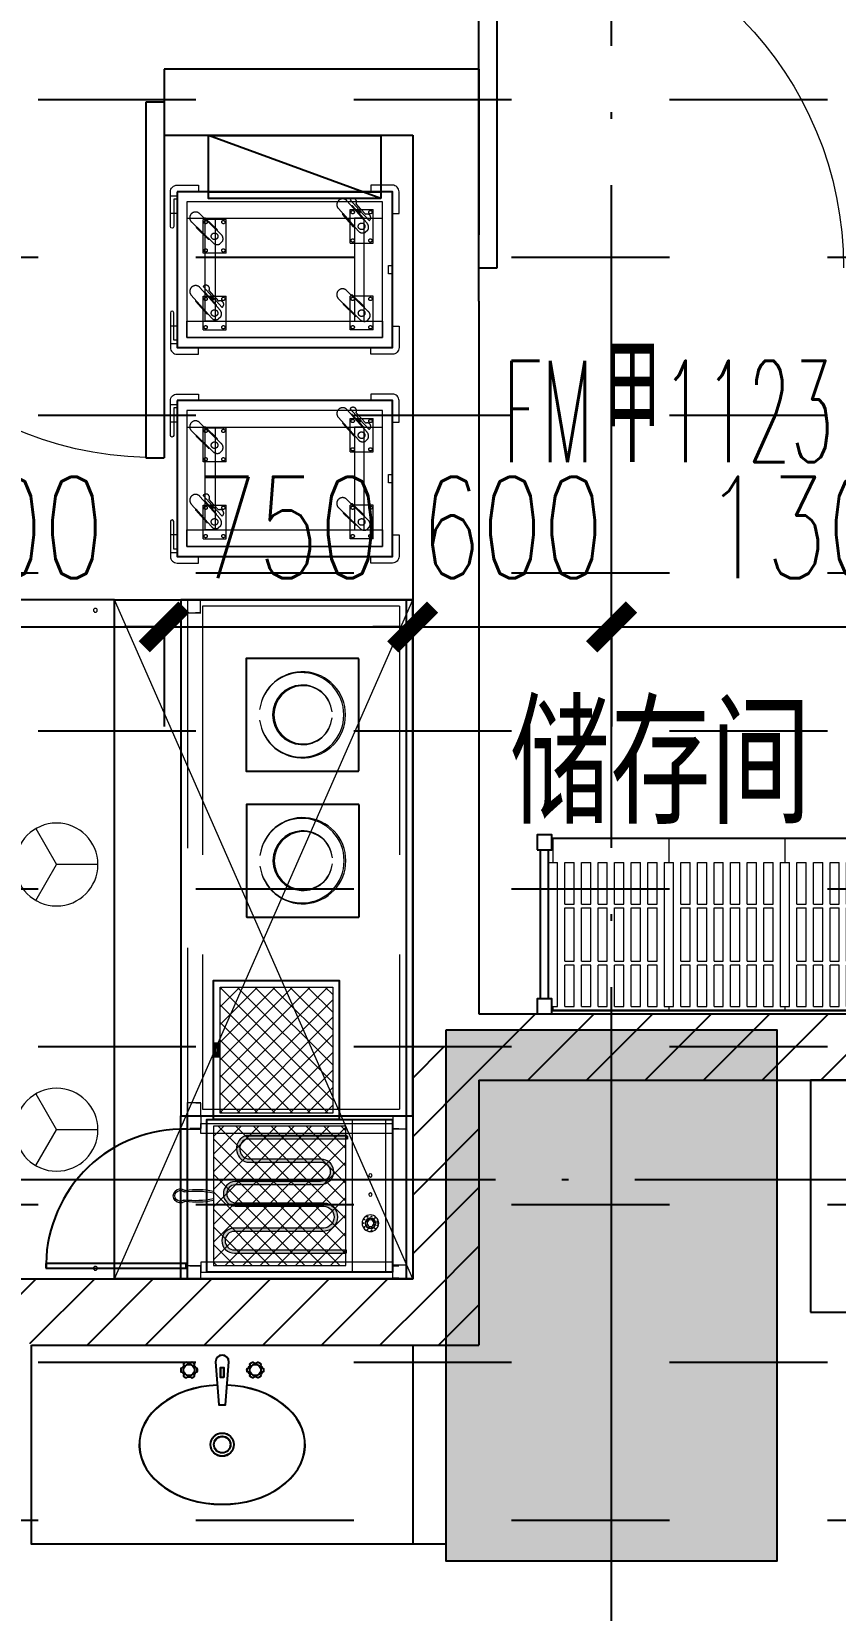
# Model space of a CAD drawing. Header units: millimetres. Extents: x 12325263 to 13848842, y -1463133 to 573208.
# Drawn here: x 12569647 to 12572072, y -844187 to -839424 of the extents above; entities that cross this region are included whole.
import ezdxf
from ezdxf.xclip import XClip

# ---------------------------------------------------------------- set-up
doc = ezdxf.new("R2010")
doc.units = ezdxf.units.MM
doc.header["$LTSCALE"] = 1000
doc.header["$XCLIPFRAME"] = 0
for name, pattern in [('AXES', [50.8, 31.75, -6.35, 6.35, -6.35]), ('DASH', [0.35, 0.25, -0.1]), ('DASHED', [19.05, 12.7, -6.35]), ('DOTE', [2.42, 2, -0.2, 0.02, -0.2]), ('PHANTOM', [2.5, 1.25, -0.25, 0.25, -0.25, 0.25, -0.25])]:
    doc.linetypes.add(name, pattern=pattern)
for name, color, linetype in [('A-ANNO-DIMS', 83, 'Continuous'), ('A-ANNO-TEXT', 7, 'Continuous'), ('A-AXIS', 16, 'DOTE'), ('A-COLS', 6, 'Continuous'), ('A-WALL', 5, 'Continuous'), ('A-WALL-PATT', 8, 'Continuous'), ('A_WALL(防火墙)', 151, 'Continuous'), ('DOOR_FIRE', 1, 'Continuous'), ('DOOR_FIRE_TEXT', 7, 'Continuous'), ('fur202301', 252, 'Continuous'), ('PUB_HATCH', 8, 'Continuous'), ('WALL', 5, 'Continuous'), ('WALL-SHATCH', 8, 'Continuous'), ('建筑-楼板开洞', 251, 'Continuous')]:
    doc.layers.add(name, color=color, linetype=linetype)
doc.styles.add('_TCH_DIM_T3', font='SIMPLEX.shx', dxfattribs={"width": 0.705882, "bigfont": 'GBCBIG.shx'})
doc.styles.add('_TCH_WINDOW', font='SIMPLEX', dxfattribs={"width": 0.7, "height": 3.5, "bigfont": 'GBCBIG'})
doc.styles.add('TITXV', font='', dxfattribs={"width": 0.7})
doc.styles.get('TITXV').set_extended_font_data('SimSun')
doc.dimstyles.new('_TCH_ARCH&&120', dxfattribs={"dimtxt": 306, "dimasz": 120, "dimexe": 300, "dimexo": 360, "dimgap": 147, "dimtad": 1, "dimdec": 0, "dimzin": 0, "dimdsep": 46, "dimtxsty": '_TCH_DIM_T3', "dimblk": 'ARCHTICK', "dimcen": 0.09, "dimclrt": 7, "dimazin": 2, "dimtfac": 1, "dimtdec": 0, "dimtix": 1, "dimtmove": 2, "dimatfit": 3, "dimfxl": 1, "dimfxlon": 1, "dimtolj": 1, "dimtzin": 0, "dimarcsym": 0})
pattern_1 = [(45, (-521990.846, -151498.67), (-26.5165043, 26.5165043), []), (135, (-521990.846, -151498.67), (-26.5165043, -26.5165043), [])]
pattern_2 = [(45, (0, 89.76), (-88.388383, 88.388383), [])]

# ---------------------------------------------------------------- blocks, each defined once
blk = doc.blocks.new('adgshg13-A$C7F010FC0')
at = {"layer": 'WALL-SHATCH'}
h = blk.add_hatch(color=256, dxfattribs=at)
h.dxf.hatch_style = 1
h.paths.add_polyline_path([(-60384.2, -16880.9), (-763.2, 197.5), (12587.6, -13153.3), (12587.6, -157996), (-162964.9, -188820.4), (-171262.4, -180522.9), (-171262.4, -31310.9), (-150707.2, -10755.7), (-131860.1, -7980.9), (-99162.4, -7980.9), (-99162.4, -4980.9), (-76620.4, -4980.9), (-70107.7, -16880.9)], flags=16)
h.paths.add_polyline_path([(-60091.2, -16380.9), (-646.9, 646.9), (12987.6, -12987.6), (12987.6, -158331.9), (-163100.6, -189250.4), (-171662.4, -180688.6), (-171662.4, -31145.2), (-150777.9, -10260.7), (-131896.7, -7480.9), (-99562.4, -7480.9), (-99562.4, -4580.9), (-76365.6, -4580.9), (-69907.5, -16380.9)])
blk = doc.blocks.new('A$C4C7A72D3')
at = {"layer": 'WALL', "color": 1}
blk.add_blockref('adgshg13-A$C7F010FC0', (210433, 205503.6), dxfattribs=at)
blk = doc.blocks.new('qlzw')
at = {"layer": 'A-AXIS'}
for p, q in [((12437966.8, 979489.8), (12437966.8, 1082089.8)), ((12411416.8, 1038989.8), (12486866.8, 1038989.8))]:
    blk.add_line(p, q, dxfattribs=at)
blk = doc.blocks.new('_FZH')
blk.add_lwpolyline([(-0.5, -0.5), (0.5, -0.5), (0.5, 0.5), (-0.5, 0.5)], close=True)
at = {"layer": 'PUB_HATCH'}
blk.add_solid([(-0.5, -0.5), (0.5, -0.5), (-0.5, 0.5), (0.5, 0.5)], dxfattribs=at)
blk = doc.blocks.new('asdfdsfds')
at = {"layer": 'A-COLS', "xscale": 1600, "yscale": 1000, "zscale": 1000, "rotation": 270}
blk.add_blockref('_FZH', (-32900, 42650), dxfattribs=at)
blk = doc.blocks.new('asdgagasdgfg00-CM塔楼平面$0$洗手盆')
at = {"layer": 'fur202301'}
for points in [[(1882549.6, 311150.1), (1882559.6, 311020.1), (1882579.6, 311020.1), (1882589.6, 311150.1, 1)], [(1882461.7, 311101.4), (1882465.5, 311104.7, 0.099259), (1882473.7, 311104.7), (1882477.6, 311101.4, 0.101021), (1882486.2, 311106.4), (1882485.3, 311111.3, 0.099259), (1882489.4, 311118.4), (1882494.1, 311120.1, 0.101021), (1882494.1, 311130.1), (1882489.4, 311131.8, 0.099259), (1882485.3, 311138.9), (1882486.2, 311143.8, 0.101021), (1882477.6, 311148.8), (1882473.7, 311145.5, 0.099259), (1882465.5, 311145.5), (1882461.7, 311148.8, 0.101021), (1882453.1, 311143.8), (1882454, 311138.9, 0.099259), (1882449.9, 311131.8), (1882445.1, 311130.1, 0.101021), (1882445.1, 311120.1), (1882449.9, 311118.4, 0.099259), (1882454, 311111.3), (1882453.1, 311106.4, 0.101021)], [(1882677.6, 311101.4), (1882673.7, 311104.7, -0.099259), (1882665.5, 311104.7), (1882661.7, 311101.4, -0.101021), (1882653.1, 311106.4), (1882654, 311111.3, -0.099259), (1882649.9, 311118.4), (1882645.1, 311120.1, -0.101021), (1882645.1, 311130.1), (1882649.9, 311131.8, -0.099259), (1882654, 311138.9), (1882653.1, 311143.8, -0.101021), (1882661.7, 311148.8), (1882665.5, 311145.5, -0.099259), (1882673.7, 311145.5), (1882677.6, 311148.8, -0.101021), (1882686.2, 311143.8), (1882685.3, 311138.9, -0.099259), (1882689.4, 311131.8), (1882694.1, 311130.1, -0.101021), (1882694.1, 311120.1), (1882689.4, 311118.4, -0.099259), (1882685.3, 311111.3), (1882686.2, 311106.4, -0.101021)]]:
    blk.add_lwpolyline(points, format="xyb", close=True, dxfattribs=at)
at = {"layer": 'fur202301', "color": 8}
blk.add_lwpolyline([(1882574.1, 311102.6), (1882565.1, 311102.6), (1882565.1, 311132.6), (1882574.1, 311132.6)], close=True, dxfattribs=at)
for centre, radius in [((1882469.6, 311125.1), 16.7), ((1882669.6, 311125.1), 16.7), ((1882569.6, 310900.1), 25)]:
    blk.add_circle(centre, radius, dxfattribs=at)
at = {"layer": 'fur202301'}
blk.add_circle((1882569.6, 310900.1), 35, dxfattribs=at)
blk.add_ellipse((1882569.6, 310900.1), major_axis=(-250, 0), ratio=0.72, start_param=4.770789, end_param=10.937174, dxfattribs=at)
blk = doc.blocks.new('asdgag00-CM塔楼平面$0$洗手盆')
at = {"layer": 'fur202301'}
for points in [[(1882549.6, 311150.1), (1882559.6, 311020.1), (1882579.6, 311020.1), (1882589.6, 311150.1, 1)], [(1882461.7, 311101.4), (1882465.5, 311104.7, 0.099259), (1882473.7, 311104.7), (1882477.6, 311101.4, 0.101021), (1882486.2, 311106.4), (1882485.3, 311111.3, 0.099259), (1882489.4, 311118.4), (1882494.1, 311120.1, 0.101021), (1882494.1, 311130.1), (1882489.4, 311131.8, 0.099259), (1882485.3, 311138.9), (1882486.2, 311143.8, 0.101021), (1882477.6, 311148.8), (1882473.7, 311145.5, 0.099259), (1882465.5, 311145.5), (1882461.7, 311148.8, 0.101021), (1882453.1, 311143.8), (1882454, 311138.9, 0.099259), (1882449.9, 311131.8), (1882445.1, 311130.1, 0.101021), (1882445.1, 311120.1), (1882449.9, 311118.4, 0.099259), (1882454, 311111.3), (1882453.1, 311106.4, 0.101021)], [(1882677.6, 311101.4), (1882673.7, 311104.7, -0.099259), (1882665.5, 311104.7), (1882661.7, 311101.4, -0.101021), (1882653.1, 311106.4), (1882654, 311111.3, -0.099259), (1882649.9, 311118.4), (1882645.1, 311120.1, -0.101021), (1882645.1, 311130.1), (1882649.9, 311131.8, -0.099259), (1882654, 311138.9), (1882653.1, 311143.8, -0.101021), (1882661.7, 311148.8), (1882665.5, 311145.5, -0.099259), (1882673.7, 311145.5), (1882677.6, 311148.8, -0.101021), (1882686.2, 311143.8), (1882685.3, 311138.9, -0.099259), (1882689.4, 311131.8), (1882694.1, 311130.1, -0.101021), (1882694.1, 311120.1), (1882689.4, 311118.4, -0.099259), (1882685.3, 311111.3), (1882686.2, 311106.4, -0.101021)]]:
    blk.add_lwpolyline(points, format="xyb", close=True, dxfattribs=at)
at = {"layer": 'fur202301', "color": 8}
blk.add_lwpolyline([(1882574.1, 311102.6), (1882565.1, 311102.6), (1882565.1, 311132.6), (1882574.1, 311132.6)], close=True, dxfattribs=at)
for centre, radius in [((1882469.6, 311125.1), 16.7), ((1882669.6, 311125.1), 16.7), ((1882569.6, 310900.1), 25)]:
    blk.add_circle(centre, radius, dxfattribs=at)
at = {"layer": 'fur202301'}
blk.add_circle((1882569.6, 310900.1), 35, dxfattribs=at)
blk.add_ellipse((1882569.6, 310900.1), major_axis=(-250, 0), ratio=0.72, start_param=4.770789, end_param=10.937174, dxfattribs=at)
blk = doc.blocks.new('*U1574')
at = {"color": 2}
blk.add_line((0, -20), (2049, -20), dxfattribs=at)
at = {"color": 1, "linetype": 'DASH', "lineweight": 9, "ltscale": 3}
for p, q in [((20, -40), (20, -635)), ((20, -40), (1537.2, -40)), ((1537.2, -635), (1537.2, -40)), ((20, -635), (1537.2, -635)), ((40, -680), (40, -640)), ((1517.2, -680), (1517.2, -640)), ((0, -680), (1557.2, -680)), ((0, -680), (40, -680)), ((1557.2, -680), (1517.2, -680))]:
    blk.add_line(p, q, dxfattribs=at)
at = {"color": 2}
blk.add_lwpolyline([(0, -700), (1557.2, -700), (1557.2, 0), (0, 0)], close=True, dxfattribs=at)
at = {"color": 1, "linetype": 'DASH', "lineweight": 9, "ltscale": 3}
for points in [[(39, -655.3), (39, -640.3), (2, -640.3), (2, -655.3)], [(1556.2, -655.1), (1556.2, -640.1), (1519.2, -640.1), (1519.2, -655.1)]]:
    blk.add_lwpolyline(points, dxfattribs=at)
at = {"layer": 'fur202301', "ltscale": 0.3}
blk.add_line((2049, -680), (1557.2, -680), dxfattribs=at)
at = {"layer": 'fur202301', "color": 2, "lineweight": 25}
blk.add_lwpolyline([(2049, -700), (1557.2, -700), (1557.2, 0), (2049, 0)], close=True, dxfattribs=at)
at = {"layer": 'fur202301', "color": 1, "linetype": 'ByBlock', "lineweight": 9}
for points in [[(1557.3, -20), (1597.3, -20), (1597.3, -60), (1596.3, -60), (1596.3, -50)], [(1558.3, -42), (1558.3, -60), (1595.3, -60), (1595.3, -42)], [(2048, -20), (2008, -20), (2008, -60), (2009, -60), (2009, -50)], [(2047, -42), (2047, -60), (2010, -60), (2010, -42)], [(1557.2, -680), (1597.2, -680), (1597.2, -640), (1596.2, -640), (1596.2, -650)], [(1558.2, -673), (1558.2, -640), (1595.2, -640), (1595.2, -673)], [(2049, -680), (2009, -680), (2009, -640), (2010, -640), (2010, -650)], [(2048, -673), (2048, -640), (2011, -640), (2011, -673)]]:
    blk.add_lwpolyline(points, dxfattribs=at)
for points in [[(1580, -60), (1610.1, -60), (1610.1, -640), (1580, -640)], [(2028.5, -60), (1998.4, -60), (1998.4, -640), (2028.5, -640)]]:
    blk.add_lwpolyline(points, close=True, dxfattribs=at)
at = {"layer": 'fur202301', "linetype": 'AXES', "ltscale": 0.5}
blk.add_lwpolyline([(2002.7, -1107.8), (2016.2, -1107.8), (2016.2, -683.3), (2002.7, -683.3), (2002.7, -684.2), (2015.5, -684.2), (2002.7, -684.2), (2002.7, -1106.6), (2015.3, -1106.6)], dxfattribs=at)
at = {"layer": 'fur202301', "ltscale": 0.3}
blk.add_arc((2010.3, -693.5), 413.2, 178.577, 268.9479, dxfattribs=at)
blk = doc.blocks.new('asdgag2019070512205107683')
at = {"lineweight": 0}
h = blk.add_hatch(dxfattribs=at)
h.set_pattern_fill('ANSI37', color=1, scale=300, style=0)
h.set_pattern_definition(pattern_1)
h.paths.add_polyline_path([(20, -140), (440, -140), (440, -540), (20, -540)])
at = {"lineweight": 5}
blk.add_hatch(color=1, dxfattribs=at).paths.add_polyline_path([(199.3, -474.7, 0.946089), (273.5, -474.7), (273.5, -216.8, -1), (332, -216.8), (332, -438.7, 0.754662), (411.3, -442.2), (411.2, -136.4), (401.2, -136.4), (401.3, -438.4, -0.113462), (400.3, -442.8, -0.692324), (342, -437.4), (342, -216.8, 1), (263.5, -216.8), (263.5, -474.4, -0.937218), (209.3, -474.4), (209.3, -206.7, 0.946985), (122.9, -206.7), (122.9, -476.6, -1), (66.9, -476.6), (66.9, -140), (56.9, -140), (56.9, -476.6, 1), (132.9, -476.6), (132.9, -207, -0.939756), (199.3, -207)])
at = {"lineweight": 0}
h = blk.add_hatch(dxfattribs=at)
h.set_pattern_fill('ANSI37', color=1, scale=300, style=0)
h.set_pattern_definition(pattern_1)
h.paths.add_polyline_path([(480, -180), (480, -520), (860, -520), (860, -180)])
at = {"color": 8, "lineweight": 13}
for p, q in [((0, -20), (460, -20)), ((141.9, -47.6), (141.5, -46.3)), ((147.3, -44.7), (147.3, -47)), ((152.7, -47.6), (153.1, -46.3)), ((128.2, -63.4), (126.8, -63.2)), ((129.7, -74.2), (128.5, -74.8)), ((132.7, -53.5), (131.7, -52.6)), ((136.9, -82.4), (136.1, -83.6)), ((147.3, -85.5), (147.3, -86.9)), ((157.7, -82.4), (158.5, -83.6)), ((161.9, -53.5), (162.9, -52.6)), ((164.9, -74.2), (166.1, -74.8)), ((166.4, -63.4), (167.8, -63.2)), ((0, -120), (460, -120)), ((20, -140), (440, -140)), ((20, -540), (20, -140)), ((440, -140), (440, -540)), ((440, -540), (20, -540))]:
    blk.add_line(p, q, dxfattribs=at)
for p, q in [((66.9, -140), (56.9, -140)), ((411.2, -136.4), (401.2, -136.4))]:
    blk.add_line(p, q)
for points in [[(0, -560), (460, -560), (460, 0), (0, 0)], [(460, -540), (880, -540), (880, -160), (460, -160)], [(649.1, -537.4), (690.9, -537.4), (690.9, -522.4), (649.1, -522.4)]]:
    blk.add_lwpolyline(points, close=True)
for points in [[(140.1, -45.4), (140.4, -46.3, -0.023823), (142.3, -45.7), (142.1, -44.8, 0.022739)], [(152.5, -44.8), (152.2, -45.7, -0.023823), (154.2, -46.3), (154.4, -45.4, 0.022739)], [(125.4, -64), (126.4, -64.2, -0.023823), (126.7, -62.2), (125.7, -62, 0.022739)], [(127.7, -76.2), (128.6, -75.8, -0.023823), (127.8, -74), (126.9, -74.4, 0.022739)], [(130, -52.5), (130.8, -53.2, -0.023823), (132.1, -51.7), (131.3, -51, 0.022739)], [(148.1, -51.5), (157.1, -55.2, -0.198912), (158.2, -56.3), (162, -65.4, -0.198912), (162, -66.9), (158.2, -76, -0.198912), (157.1, -77.1), (148.1, -80.8, -0.198912), (146.5, -80.8), (137.5, -77.1, -0.198912), (136.4, -76), (132.6, -66.9, -0.198912), (132.6, -65.4), (136.4, -56.3, -0.198912), (137.5, -55.2), (146.5, -51.5, -0.198912)], [(136.3, -85.2), (136.8, -84.3, -0.023823), (135.1, -83.3), (134.6, -84.1, 0.022739)], [(148.3, -88.1), (148.3, -87.1, -0.023823), (146.3, -87.1), (146.3, -88.1, 0.022739)], [(160, -84.1), (159.5, -83.3, -0.023823), (157.8, -84.3), (158.3, -85.2, 0.022739)], [(163.3, -51), (162.5, -51.7, -0.023823), (163.8, -53.2), (164.6, -52.5, 0.022739)], [(167.7, -74.4), (166.8, -74, -0.023823), (166, -75.8), (166.9, -76.2, 0.022739)], [(168.9, -62), (167.9, -62.2, -0.023823), (168.2, -64.2), (169.2, -64, 0.022739)]]:
    blk.add_lwpolyline(points, format="xyb", close=True, dxfattribs=at)
for points in [[(147.7, -44.2), (146.9, -44.2), (146.9, -41.2), (147.7, -41.2)], [(480, -520), (860, -520), (860, -180), (480, -180)]]:
    blk.add_lwpolyline(points, close=True, dxfattribs=at)
at = {"lineweight": 5}
for points in [[(411.3, -442.2, -0.754657), (332, -438.7), (332, -216.8, 1), (273.5, -216.8), (273.5, -474.7, -0.946089), (199.3, -474.7), (199.3, -207, 0.939756), (132.9, -207), (132.9, -476.6, -1), (56.9, -476.6), (56.9, -140)], [(401.2, -136.4), (401.3, -438.4, -0.113462), (400.3, -442.8, -0.692324), (342, -437.4), (342, -216.8, 1), (263.5, -216.8), (263.5, -474.4, -0.937218), (209.3, -474.4), (209.3, -206.7, 0.946985), (122.9, -206.7), (122.9, -476.6, -1), (66.9, -476.6), (66.9, -140)]]:
    blk.add_lwpolyline(points, format="xyb", dxfattribs=at)
blk.add_lwpolyline([(411.2, -136.4), (411.3, -442.2)])
at = {"color": 8, "lineweight": 13}
for centre, radius in [((147.3, -66.2), 25), ((147.3, -66.2), 16), ((147.3, -66.2), 10), ((234, -66.2), 5), ((291.8, -66.2), 5)]:
    blk.add_circle(centre, radius, dxfattribs=at)
for centre, radius, start, end in [((426.3, -587.8), 215.8, 167.1887, 189.5992), ((476.2, -594.2), 260.8, 168.0119, 187.2795), ((-16.2, -594.2), 260.8, 352.7205, 11.9881), ((33.7, -587.8), 215.8, 350.4008, 12.8113), ((230, -639.8), 21.2, 144.6021, 35.3979), ((208.6, -624.7), 5, 324.6021, 9.5992), ((230, -639.8), 16.2, 145.5943, 34.4057), ((212.5, -627.9), 5, 325.5943, 7.2795), ((247.5, -627.9), 5, 172.7205, 214.4057), ((251.4, -624.7), 5, 170.4008, 215.3979)]:
    blk.add_arc(centre, radius, start, end, dxfattribs=at)
for centre, radius, start, end in [((654.7, -529.9), 3.12, 146.2739, 213.7261), ((670, -662.4), 135.4, 82.413, 97.587), ((670, -397.4), 135.4, 262.413, 277.587), ((685.3, -529.9), 3.12, 326.2739, 33.7261)]:
    blk.add_arc(centre, radius, start, end)
blk = doc.blocks.new('asdgagA$C250853D6')
for p, q in [((0, 339), (0, 1)), ((339, 340), (1, 340)), ((340, 1), (340, 339)), ((1, 0), (339, 0))]:
    blk.add_line(p, q)
for centre, start, end in [((1, 339), 90, 180), ((339, 339), 0, 90), ((1, 1), 180, 270), ((339, 1), 270, 0)]:
    blk.add_arc(centre, 1, start, end)
at = {"color": 1, "linetype": 'ByBlock', "lineweight": 9}
for centre, radius, start, end in [((170, 170), 130, 277.0697, 262.9303), ((170, 167.5), 127.5, 277.208, 262.792), ((170, 170), 90, 95.7392, 84.2608), ((170, 172), 88, 95.8694, 84.1306)]:
    blk.add_arc(centre, radius, start, end, dxfattribs=at)
blk = doc.blocks.new('asdgag消防')
at = {"layer": 'fur202301'}
for p, q in [((-20, -190), (500, 0)), ((500, -170), (-20, -170))]:
    blk.add_line(p, q, dxfattribs=at)
blk.add_lwpolyline([(-20, -190), (500, -190), (500, 0), (-20, 0)], close=True, dxfattribs=at)
blk = doc.blocks.new('asdgag2019070515460210578')
at = {"color": 1, "linetype": 'DASH', "lineweight": 0}
for p, q in [((73.5, -147.8), (73.5, -78.5)), ((174.8, -78.5), (73.5, -78.5)), ((75.6, -119), (106.9, -90.4)), ((135.6, -94.4), (142.8, -102.6)), ((174.8, -147.8), (174.8, -78.5)), ((436.5, -78.5), (335.2, -78.5)), ((335.2, -78.5), (335.2, -147.8)), ((408.9, -96.7), (401, -89.2)), ((436.5, -78.5), (436.5, -147.8)), ((75.6, -119), (44.3, -147.6)), ((72.2, -115.3), (56.3, -129.8)), ((71.7, -124.7), (81.7, -115.8)), ((73.9, -127.1), (71.7, -124.7)), ((72.2, -115.3), (88.1, -100.8)), ((72.9, -127.9), (84.8, -117.3)), ((74.5, -129.8), (72.9, -127.9)), ((73, -122.1), (79, -116.8)), ((73.7, -122.9), (73, -122.1)), ((75.6, -118.9), (80.5, -124.5)), ((75.8, -125.3), (77.5, -127.2)), ((79, -116.8), (79.7, -117.6)), ((81.7, -115.8), (83.8, -118.2)), ((81.8, -119.9), (83.5, -121.8)), ((84.8, -117.3), (86.5, -119.2)), ((174.8, -147.8), (73.5, -147.8)), ((436.5, -147.8), (335.2, -147.8)), ((204.8, -522.2), (103.5, -522.2)), ((103.5, -522.2), (103.5, -591.5)), ((204.8, -522.2), (204.8, -591.5)), ((335.2, -591.5), (335.2, -522.2)), ((436.5, -522.2), (335.2, -522.2)), ((436.5, -591.5), (436.5, -522.2)), ((177.2, -540.4), (169.4, -532.8)), ((337.2, -562.7), (305.9, -591.3)), ((333.9, -559), (318, -573.5)), ((333.4, -568.3), (343.3, -559.5)), ((335.5, -570.7), (333.4, -568.3)), ((333.9, -558.9), (349.8, -544.4)), ((334.5, -571.6), (346.5, -561)), ((334.7, -565.8), (340.6, -560.4)), ((335.4, -566.6), (334.7, -565.8)), ((337.3, -562.6), (368.6, -534.1)), ((337.3, -562.6), (342.1, -568.2)), ((337.5, -568.9), (339.2, -570.8)), ((340.6, -560.4), (341.4, -561.2)), ((343.3, -559.5), (345.5, -561.8)), ((343.5, -563.6), (345.2, -565.5)), ((346.5, -561), (348.1, -562.8)), ((397.2, -538.1), (404.5, -546.2)), ((204.8, -591.5), (103.5, -591.5)), ((336.2, -573.5), (334.5, -571.6)), ((436.5, -591.5), (335.2, -591.5))]:
    blk.add_line(p, q, dxfattribs=at)
at = {"color": 8, "lineweight": 13}
for points in [[(85, -20), (85, 0), (20, 0, 0.414214), (0, -20), (0, -85), (20, -85), (20, -20)], [(425, -20), (425, 0), (490, 0, -0.414214), (510, -20), (510, -85), (490, -85), (490, -20)], [(85, -670), (85, -690), (20, -690, -0.414214), (0, -670), (0, -605), (20, -605), (20, -670)], [(425, -670), (425, -690), (490, -690, 0.414214), (510, -670), (510, -605), (490, -605), (490, -670)]]:
    blk.add_lwpolyline(points, format="xyb", close=True, dxfattribs=at)
blk.add_lwpolyline([(20, -670), (490, -670), (490, -20), (20, -20)], close=True)
at = {"color": 1, "linetype": 'DASHED', "lineweight": 0}
for points in [[(267.5, -20), (267.5, -32), (242.5, -32), (242.5, -20)], [(100, -135), (410, -135), (410, -105), (100, -105)], [(100, -555), (410, -555), (410, -585), (100, -585)]]:
    blk.add_lwpolyline(points, close=True, dxfattribs=at)
at = {"color": 1, "linetype": 'DASH', "lineweight": 0}
for points in [[(142.8, -102.6, -0.324373), (138.4, -122.7), (70.5, -183.3, -0.414214), (45.7, -181.9), (45.7, -181.9, -0.414214), (47.1, -157.2), (115.1, -96.5, -0.324373), (135.6, -94.4, -0.324373)], [(401, -89.2, 0.324373), (380.7, -92.8), (317.5, -158.4, 0.414214), (318, -183.2), (318, -183.2, 0.414214), (342.8, -182.7), (406, -117.1, 0.324373), (408.9, -96.7, 0.324373)], [(169.3, -532.8, 0.324373), (149.1, -536.4), (85.9, -602, 0.414214), (86.3, -626.8), (86.3, -626.8, 0.414214), (111.1, -626.4), (174.3, -560.8, 0.324373), (177.2, -540.4, 0.324373)], [(404.5, -546.2, -0.324373), (400.1, -566.4), (332.2, -627, -0.414214), (307.4, -625.6), (307.4, -625.6, -0.414214), (308.8, -600.8), (376.7, -540.2, -0.324373), (397.2, -538.1, -0.324373)]]:
    blk.add_lwpolyline(points, format="xyb", dxfattribs=at)
at = {"color": 8, "lineweight": 13}
for points in [[(50, -640), (460, -640), (460, -50), (50, -50)], [(50, -640), (100, -640), (100, -50), (50, -50)], [(460, -640), (410, -640), (410, -50), (460, -50)]]:
    blk.add_lwpolyline(points, close=True, dxfattribs=at)
at = {"color": 1, "linetype": 'DASH', "lineweight": 0}
for points in [[(102.2, -108), (102.2, -108, 0.414214), (99.2, -107.8), (62.6, -140.5, 0.414214), (62.4, -143.5), (62.4, -143.5)], [(125.6, -134.2), (125.6, -134.2, -0.414214), (125.4, -137.2), (88.8, -169.8, -0.414214), (85.8, -169.7), (85.8, -169.7)], [(368.8, -105.2), (368.8, -105.2, 0.414214), (365.8, -105.2), (331.7, -140.6, 0.414214), (331.8, -143.6), (331.8, -143.6)], [(394.1, -129.5), (394.1, -129.5, -0.414214), (394.1, -132.5), (360.1, -167.9, -0.414214), (357.1, -167.9), (357.1, -167.9)], [(137.1, -548.8), (137.1, -548.8, 0.414214), (134.1, -548.9), (100.1, -584.2, 0.414214), (100.1, -587.2), (100.1, -587.2)], [(363.9, -551.6), (363.9, -551.6, 0.414214), (360.9, -551.5), (324.3, -584.1, 0.414214), (324.1, -587.2), (324.1, -587.2)], [(162.4, -573.2), (162.4, -573.2, -0.414214), (162.5, -576.2), (128.4, -611.5, -0.414214), (125.4, -611.6), (125.4, -611.6)], [(387.3, -577.8), (387.3, -577.8, -0.414214), (387.1, -580.8), (350.5, -613.5, -0.414214), (347.5, -613.3), (347.5, -613.3)]]:
    blk.add_lwpolyline(points, format="xyb", close=True, dxfattribs=at)
at = {"color": 3, "lineweight": 13}
for points in [[(32, -690), (32, -670), (42, -670), (42, -680), (125, -680, -1), (125, -690)], [(478, -690), (478, -670), (468, -670), (468, -680), (385, -680, 1), (385, -690)]]:
    blk.add_lwpolyline(points, format="xyb", close=True, dxfattribs=at)
at = {"color": 1, "linetype": 'DASH', "lineweight": 0}
for centre, radius in [((81.4, -86.4), 5), ((166.9, -86.4), 5), ((343.1, -86.4), 5), ((428.6, -86.4), 5), ((81.4, -139.9), 5), ((124.2, -113.2), 10), ((166.9, -139.9), 5), ((343.1, -139.9), 5), ((386, -113), 10), ((428.6, -139.9), 5), ((111.4, -530.1), 5), ((154.3, -556.7), 10), ((196.9, -530.1), 5), ((343.1, -530.1), 5), ((385.8, -556.8), 10), ((428.6, -530.1), 5), ((111.4, -583.6), 5), ((196.9, -583.6), 5), ((343.1, -583.6), 5), ((428.6, -583.6), 5)]:
    blk.add_circle(centre, radius, dxfattribs=at)
for centre, start, end in [((97.8, -96.1), 32.1101, 205.7237), ((50.8, -139), 59.0501, 232.6637), ((359.5, -539.8), 32.1101, 205.7237), ((312.4, -582.7), 59.0501, 232.6637)]:
    blk.add_arc(centre, 10.7, start, end, dxfattribs=at)
blk = doc.blocks.new('*U1579')
at = {"color": 3, "linetype": 'PHANTOM', "lineweight": 13, "ltscale": 10}
for p, q in [((-35870.3, 150757.3), (-33821.3, 151657.3)), ((-35870.3, 151657.3), (-33821.3, 150757.3))]:
    blk.add_line(p, q, dxfattribs=at)
at = {"linetype": 'ByBlock', "lineweight": -3}
blk.add_lwpolyline([(-35870.3, 150757.3), (-33821.3, 150757.3), (-33821.3, 151657.3), (-35870.3, 151657.3)], close=True, dxfattribs=at)
blk = doc.blocks.new('*U1581')
at = {"layer": 'fur202301', "ltscale": 2}
blk.add_lwpolyline([(-59008.6, 166526.2), (-61057.6, 166526.2), (-61057.6, 166876.2), (-59008.6, 166876.2)], close=True, dxfattribs=at)
at = {"layer": 'fur202301', "color": 1, "lineweight": 9, "ltscale": 2}
for points in [[(-60607.6, 166826.2), (-60607.6, 166701.2)], [(-59807.6, 166826.2), (-59807.6, 166701.2)], [(-60715.8, 166638.7), (-60607.6, 166701.2)], [(-60499.3, 166638.7), (-60607.6, 166701.2)], [(-59915.8, 166638.7), (-59807.6, 166701.2)], [(-59699.3, 166638.7), (-59807.6, 166701.2)]]:
    blk.add_lwpolyline(points, dxfattribs=at)
at = {"layer": 'fur202301', "ltscale": 2}
blk.add_lwpolyline([(-61057.6, 166526.2), (-59008.6, 166526.2)], dxfattribs=at)
at = {"layer": 'fur202301', "color": 1, "lineweight": 9, "ltscale": 2}
for centre, radius in [((-61025.6, 166818.3), 5.65), ((-60607.6, 166701.2), 125), ((-59807.6, 166701.2), 125), ((-59040.6, 166818.3), 5.65)]:
    blk.add_circle(centre, radius, dxfattribs=at)
blk = doc.blocks.new('*U1649')
at = {"layer": 'fur202301', "lineweight": 0}
h = blk.add_hatch(dxfattribs=at)
h.set_pattern_fill('CAMBRO层板', color=256, pattern_type=2)
h.set_pattern_definition([(0, (-4944.2, -2045), (0, 520), [28, -322]), (0, (-4944.2, -1920), (0, 520), [28, -322]), (90, (-4944.18, -2045.03), (-350, 2e-14), [125, -395]), (90, (-4916.18, -2045.03), (-350, 2e-14), [125, -395]), (0, (-4944.2, -1748), (0, 520), [28, -322]), (0, (-4944.2, -1908), (0, 520), [28, -322]), (90, (-4944.18, -1908.03), (-350, 2e-14), [160, -360]), (90, (-4916.18, -1908.03), (-350, 2e-14), [160, -360]), (0, (-4944.2, -1611), (0, 520), [28, -322]), (0, (-4944.2, -1736), (0, 520), [28, -322]), (90, (-4944.18, -1736.03), (-350, 2e-14), [125, -395]), (90, (-4916.18, -1736.03), (-350, 2e-14), [125, -395]), (0, (-4894.2, -2045), (0, 520), [28, -322]), (0, (-4894.2, -1920), (0, 520), [28, -322]), (90, (-4894.18, -2045.03), (-350, 2e-14), [125, -395]), (90, (-4866.18, -2045.03), (-350, 2e-14), [125, -395]), (0, (-4894.2, -1748), (0, 520), [28, -322]), (0, (-4894.2, -1908), (0, 520), [28, -322]), (90, (-4894.18, -1908.03), (-350, 2e-14), [160, -360]), (90, (-4866.18, -1908.03), (-350, 2e-14), [160, -360]), (0, (-4894.2, -1611), (0, 520), [28, -322]), (0, (-4894.2, -1736), (0, 520), [28, -322]), (90, (-4894.18, -1736.03), (-350, 2e-14), [125, -395]), (90, (-4866.18, -1736.03), (-350, 2e-14), [125, -395]), (0, (-4844.2, -2045), (0, 520), [28, -322]), (0, (-4844.2, -1920), (0, 520), [28, -322]), (90, (-4844.18, -2045.03), (-350, 2e-14), [125, -395]), (90, (-4816.18, -2045.03), (-350, 2e-14), [125, -395]), (0, (-4844.2, -1748), (0, 520), [28, -322]), (0, (-4844.2, -1908), (0, 520), [28, -322]), (90, (-4844.18, -1908.03), (-350, 2e-14), [160, -360]), (90, (-4816.18, -1908.03), (-350, 2e-14), [160, -360]), (0, (-4844.2, -1611), (0, 520), [28, -322]), (0, (-4844.2, -1736), (0, 520), [28, -322]), (90, (-4844.18, -1736.03), (-350, 2e-14), [125, -395]), (90, (-4816.18, -1736.03), (-350, 2e-14), [125, -395]), (0, (-4794.2, -2045), (0, 520), [28, -322]), (0, (-4794.2, -1920), (0, 520), [28, -322]), (90, (-4794.18, -2045.03), (-350, 2e-14), [125, -395]), (90, (-4766.18, -2045.03), (-350, 2e-14), [125, -395]), (0, (-4794.2, -1748), (0, 520), [28, -322]), (0, (-4794.2, -1908), (0, 520), [28, -322]), (90, (-4794.18, -1908.03), (-350, 2e-14), [160, -360]), (90, (-4766.18, -1908.03), (-350, 2e-14), [160, -360]), (0, (-4794.2, -1611), (0, 520), [28, -322]), (0, (-4794.2, -1736), (0, 520), [28, -322]), (90, (-4794.18, -1736.03), (-350, 2e-14), [125, -395]), (90, (-4766.18, -1736.03), (-350, 2e-14), [125, -395]), (0, (-4744.2, -2045), (0, 520), [28, -322]), (0, (-4744.2, -1920), (0, 520), [28, -322]), (90, (-4744.18, -2045.03), (-350, 2e-14), [125, -395]), (90, (-4716.18, -2045.03), (-350, 2e-14), [125, -395]), (0, (-4744.2, -1748), (0, 520), [28, -322]), (0, (-4744.2, -1908), (0, 520), [28, -322]), (90, (-4744.18, -1908.03), (-350, 2e-14), [160, -360]), (90, (-4716.18, -1908.03), (-350, 2e-14), [160, -360]), (0, (-4744.2, -1611), (0, 520), [28, -322]), (0, (-4744.2, -1736), (0, 520), [28, -322]), (90, (-4744.18, -1736.03), (-350, 2e-14), [125, -395]), (90, (-4716.18, -1736.03), (-350, 2e-14), [125, -395]), (0, (-4694.2, -2045), (0, 520), [28, -322]), (0, (-4694.2, -1920), (0, 520), [28, -322]), (90, (-4694.18, -2045.03), (-350, 2e-14), [125, -395]), (90, (-4666.18, -2045.03), (-350, 2e-14), [125, -395]), (0, (-4694.2, -1748), (0, 520), [28, -322]), (0, (-4694.2, -1908), (0, 520), [28, -322]), (90, (-4694.18, -1908.03), (-350, 2e-14), [160, -360]), (90, (-4666.18, -1908.03), (-350, 2e-14), [160, -360]), (0, (-4694.2, -1611), (0, 520), [28, -322]), (0, (-4694.2, -1736), (0, 520), [28, -322]), (90, (-4694.18, -1736.03), (-350, 2e-14), [125, -395]), (90, (-4666.18, -1736.03), (-350, 2e-14), [125, -395]), (0, (-4644.2, -2045), (0, 520), [28, -322]), (0, (-4644.2, -1611), (0, 520), [28, -322]), (90, (-4644.18, -2045.03), (-350, 2e-14), [434, -86]), (90, (-4616.18, -2045.03), (-350, 2e-14), [434, -86]), (90, (-4629.5, -1610.93), (-350, 2e-14), [43.033, -476.967]), (90, (-4629.5, -2087.9), (-350, 2e-14), [42.776, -477.224])])
h.paths.add_polyline_path([(35, -45), (45, -45), (45, -10), (1480, -10), (1480, -45), (1490, -45), (1490, -495), (1480, -495), (1480, -530), (45, -530), (45, -495), (35, -495)])
for points in [[(0, -45), (45, -45), (45, 0), (0, 0)], [(1480, -45), (1525, -45), (1525, 0), (1480, 0)], [(35, -45), (45, -45), (45, -10), (1480, -10), (1480, -45), (1490, -45), (1490, -495), (1480, -495), (1480, -530), (45, -530), (45, -495), (35, -495)], [(0, -540), (45, -540), (45, -495), (0, -495)], [(1480, -540), (1525, -540), (1525, -495), (1480, -495)]]:
    blk.add_lwpolyline(points, close=True)
for points in [[(10, -495), (10, -45)], [(35, -495), (35, -45)], [(45, -10), (1480, -10)], [(1490, -495), (1490, -45)], [(1515, -495), (1515, -45)], [(45, -530), (1480, -530)]]:
    blk.add_lwpolyline(points)
blk = doc.blocks.new('*U1626')
blk.add_lwpolyline([(375, -700), (1000, -700), (1000, 0), (375, 0)], close=True)
blk = doc.blocks.new('sdfgsdffhg')
at = {"layer": 'fur202301'}
for points in [[(-9086.6, 30770), (-5036.5, 30770), (-5036.5, 31469.9), (-9086.6, 31469.9)], [(-11437.1, 30670.2), (-10186.8, 30670.2), (-10186.8, 30070.2), (-11437.1, 30070.2)], [(-11436.8, 30670.1), (-10286.6, 30670.1), (-10286.6, 30070.1), (-11436.8, 30070.1)]]:
    blk.add_lwpolyline(points, close=True, dxfattribs=at)
at = {"layer": 'fur202301', "xscale": -1}
blk.add_blockref('asdgag消防', (-10403.6, 34319.6, 0), dxfattribs=at)
at = {"layer": 'fur202301', "rotation": 270}
for name, p in [('asdgag2019070515460210578', (-10328.1, 34169.6, 0)), ('asdgag2019070515460210578', (-10328.1, 33539.6, 0)), ('*U1574', (-10286.6, 32919.1, 0)), ('asdgagA$C250853D6', (-10789.8, 32741.7, 0)), ('asdgagA$C250853D6', (-10788.8, 32301.7, 0))]:
    blk.add_blockref(name, p, dxfattribs=at)
at = {"layer": 'fur202301', "xscale": -1, "rotation": 270}
for name, p in [('*U1581', (-178062.8, 91927.7, 0)), ('*U1579', (-161943.9, 66740.4, 0)), ('asdgag2019070512205107683', (-10348.4, 30890.6, 0))]:
    blk.add_blockref(name, p, dxfattribs=at)
at = {"layer": 'fur202301'}
for name, p in [('*U1649', (-9911.8, 32209.9, 0)), ('*U1626', (-9461.6, 31469.9)), ('asdgagasdgfg00-CM塔楼平面$0$洗手盆', (-1893431.6, -280529.9)), ('asdgag00-CM塔楼平面$0$洗手盆', (-1893431.3, -280530))]:
    blk.add_blockref(name, p, dxfattribs=at)
blk = doc.blocks.new('_ArchTick')
at = {"color": 0, "linetype": 'ByBlock', "const_width": 0.4}
blk.add_lwpolyline([(-0.5, -0.5), (0.5, 0.5)], dxfattribs=at)
blk = doc.blocks.new('*D4155')
at = {"layer": 'A-ANNO-DIMS', "color": 0, "lineweight": -2, "transparency": 16777216}
for p, q in [((12568946.8, -841219), (12568946.8, -841520)), ((12568946.8, -841220), (12570046.8, -841220)), ((12570046.8, -841219), (12570046.8, -841520))]:
    blk.add_line(p, q, dxfattribs=at)
at = {"layer": 'Defpoints', "color": 0, "transparency": 16777216}
for p in [(12568946.8, -839536.8), (12570046.8, -839536.8), (12570046.8, -841220)]:
    blk.add_point(p, dxfattribs=at)
at = {"layer": 'A-ANNO-DIMS', "color": 0, "lineweight": -2, "transparency": 16777216, "xscale": 120, "yscale": 120, "zscale": 120, "rotation": 180}
blk.add_blockref('_ArchTick', (12568946.8, -841220), dxfattribs=at)
at = {"layer": 'A-ANNO-DIMS', "color": 0, "lineweight": -2, "transparency": 16777216, "xscale": 120, "yscale": 120, "zscale": 120}
blk.add_blockref('_ArchTick', (12570046.8, -841220), dxfattribs=at)
at = {"layer": 'A-ANNO-DIMS', "color": 7, "transparency": 16777216, "insert": (12569496.8, -840920), "char_height": 306, "attachment_point": 5, "style": '_TCH_DIM_T3'}
blk.add_mtext('\\A1;1100', dxfattribs=at)
blk = doc.blocks.new('*D4156')
at = {"layer": 'A-ANNO-DIMS', "color": 0, "lineweight": -2, "transparency": 16777216}
for p, q in [((12570046.8, -841220), (12569926.8, -841220)), ((12570046.8, -841219), (12570046.8, -841520)), ((12570046.8, -841220), (12570796.8, -841220)), ((12570796.8, -841219), (12570796.8, -841520)), ((12570796.8, -841220), (12570916.8, -841220))]:
    blk.add_line(p, q, dxfattribs=at)
at = {"layer": 'Defpoints', "color": 0, "transparency": 16777216}
for p in [(12570046.8, -839536.8), (12570796.8, -839536.8), (12570796.8, -841220)]:
    blk.add_point(p, dxfattribs=at)
at = {"layer": 'A-ANNO-DIMS', "color": 0, "lineweight": -2, "transparency": 16777216, "xscale": 120, "yscale": 120, "zscale": 120}
blk.add_blockref('_ArchTick', (12570046.8, -841220), dxfattribs=at)
at = {"layer": 'A-ANNO-DIMS', "color": 0, "lineweight": -2, "transparency": 16777216, "xscale": 120, "yscale": 120, "zscale": 120, "rotation": 180}
blk.add_blockref('_ArchTick', (12570796.8, -841220), dxfattribs=at)
at = {"layer": 'A-ANNO-DIMS', "color": 7, "transparency": 16777216, "insert": (12570421.8, -840920), "char_height": 306, "attachment_point": 5, "style": '_TCH_DIM_T3'}
blk.add_mtext('\\A1;750', dxfattribs=at)
blk = doc.blocks.new('*D4157')
at = {"layer": 'A-ANNO-DIMS', "color": 0, "lineweight": -2, "transparency": 16777216}
for p, q in [((12570796.8, -841220), (12570676.8, -841220)), ((12570796.8, -841219), (12570796.8, -841520)), ((12570796.8, -841220), (12571396.8, -841220)), ((12571396.8, -841219), (12571396.8, -841520)), ((12571396.8, -841220), (12571516.8, -841220))]:
    blk.add_line(p, q, dxfattribs=at)
at = {"layer": 'Defpoints', "color": 0, "transparency": 16777216}
for p in [(12570796.8, -839536.8), (12571396.8, -839536.8), (12571396.8, -841220)]:
    blk.add_point(p, dxfattribs=at)
at = {"layer": 'A-ANNO-DIMS', "color": 0, "lineweight": -2, "transparency": 16777216, "xscale": 120, "yscale": 120, "zscale": 120}
blk.add_blockref('_ArchTick', (12570796.8, -841220), dxfattribs=at)
at = {"layer": 'A-ANNO-DIMS', "color": 0, "lineweight": -2, "transparency": 16777216, "xscale": 120, "yscale": 120, "zscale": 120, "rotation": 180}
blk.add_blockref('_ArchTick', (12571396.8, -841220), dxfattribs=at)
at = {"layer": 'A-ANNO-DIMS', "color": 7, "transparency": 16777216, "insert": (12571096.8, -840920), "char_height": 306, "attachment_point": 5, "style": '_TCH_DIM_T3'}
blk.add_mtext('\\A1;600', dxfattribs=at)
blk = doc.blocks.new('*D4158')
at = {"layer": 'A-ANNO-DIMS', "color": 0, "lineweight": -2, "transparency": 16777216}
for p, q in [((12571396.8, -841219), (12571396.8, -841520)), ((12571396.8, -841220), (12572696.8, -841220)), ((12572696.8, -841219), (12572696.8, -841520))]:
    blk.add_line(p, q, dxfattribs=at)
at = {"layer": 'Defpoints', "color": 0, "transparency": 16777216}
for p in [(12571396.8, -839536.8), (12572696.8, -839536.8), (12572696.8, -841220)]:
    blk.add_point(p, dxfattribs=at)
at = {"layer": 'A-ANNO-DIMS', "color": 0, "lineweight": -2, "transparency": 16777216, "xscale": 120, "yscale": 120, "zscale": 120, "rotation": 180}
blk.add_blockref('_ArchTick', (12571396.8, -841220), dxfattribs=at)
at = {"layer": 'A-ANNO-DIMS', "color": 0, "lineweight": -2, "transparency": 16777216, "xscale": 120, "yscale": 120, "zscale": 120}
blk.add_blockref('_ArchTick', (12572696.8, -841220), dxfattribs=at)
at = {"layer": 'A-ANNO-DIMS', "color": 7, "transparency": 16777216, "insert": (12572046.8, -840920), "char_height": 306, "attachment_point": 5, "style": '_TCH_DIM_T3'}
blk.add_mtext('\\A1;1300', dxfattribs=at)
blk = doc.blocks.new('$DorLib2D$00000001')
for p, q in [((0.45, 0.975), (0.5, 0.975)), ((0.45, 0), (0.45, 0.975)), ((0.5, 0), (0.5, 0.975)), ((0.5, 0), (0.45, 0))]:
    blk.add_line(p, q)
at = {"lineweight": 13}
blk.add_arc((0.475, 0), 0.975, 91.4693, 180, dxfattribs=at)

msp = doc.modelspace()

# ---------------------------------------------------------------- block references
ref = msp.add_blockref('A$C4C7A72D3', (12385714.9, -906209.5), dxfattribs=dict(rotation=350.041249254255))
XClip(ref).set_block_clipping_path([(223442.8584877662, 85923.1187333744), (220542.7961432356, 85923.1422391906), (220542.8579492103, 89292.823275506), (211526.9150355905, 89292.8101311298), (210631.4331447985, 94392.8080583527), (206113.3685902953, 94392.8025418455), (206001.4315187763, 95030.3127344656), (204376.2826588508, 94744.9613686837), (203364.4570056833, 100506.9030052917), (197947.3947122637, 99555.7482674252), (192482.3428474721, 130679.4765393781), (190118.7804593667, 130264.4504016289), (191623.4071957469, 121695.6427078634), (177046.6486519482, 119136.2011700841), (175707.6223907359, 126760.8483765714), (173902.988371335, 128026.4039125028), (169528.3854461554, 127258.2903269802), (169070.0967394859, 129868.3614864857), (163308.2517458182, 128856.6693391807), (163766.52659606, 126246.6171700556), (159679.1795131005, 125528.9180921423), (170669.6888374612, 62935.797914044), (167222.1989369914, 62330.4650948944), (167939.7759490944, 58243.6808593175), (171386.9528796654, 58848.2912487988), (172857.0656793863, 50477.0032648193), (165962.5026008021, 49266.4230898353), (168037.7813034765, 37447.1796448426), (140649.9584970828, 32638.2390106404), (115387.9799239188, 28202.5781787895), (95598.7254695911, 140907.4332163476), (226939.476109907, 163968.8668500402), (240128.6952811591, 88852.8973128139)])

# ---------------------------------------------------------------- next in the draw order: hatches: boundary and pattern name
at = {"layer": '建筑-楼板开洞'}
h = msp.add_hatch(dxfattribs=at)
h.set_pattern_fill('DASH', color=256, scale=500)
h.set_pattern_definition([(0, (0, 0), (476.25, 476.25), [476.25, -476.25])])
h.paths.add_polyline_path([(12597696.7, -842386.8), (12590696.8, -842386.9), (12590697.1, -843986.8), (12595796.8, -843986.9), (12595797.1, -849736.9), (12588796.8, -849736.8), (12588796.8, -851936.8), (12564896.8, -851936.8), (12564896.8, -816186.8), (12568846.8, -816186.8), (12568846.8, -816040), (12568846.8, -807536.8), (12574696.8, -807536.8), (12574696.8, -810386.8), (12575896.8, -810386.8), (12579055.2, -810386.8), (12580496.9, -811828.2), (12580696.9, -819086.9), (12595696.9, -819086.7), (12595696.9, -812786.8), (12597696.7, -812786.8)])

# ---------------------------------------------------------------- next in the draw order: block references
at = {"color": 2}
msp.add_blockref('qlzw', (133430, -1881876.5), dxfattribs=at)
msp.add_blockref('asdfdsfds', (12604296.8, -885886.8))

# ---------------------------------------------------------------- next in the draw order: block references
msp.add_blockref('sdfgsdffhg', (12581083.9, -874056.8, 0))

# ---------------------------------------------------------------- next in the draw order: hatches: boundary and pattern name
at = {"layer": 'A-WALL-PATT'}
h = msp.add_hatch(dxfattribs=at)
h.set_pattern_fill('普通砖', color=256, scale=50, style=0)
h.set_pattern_definition(pattern_2)
h.paths.add_polyline_path([(12570930.1, -842486.8), (12570996.8, -842586.8), (12572796.8, -842586.8), (12572796.8, -842453.5), (12572696.8, -842386.8), (12570996.8, -842386.8)])
h = msp.add_hatch(dxfattribs=at)
h.set_pattern_fill('普通砖', color=256, scale=50, style=0)
h.set_pattern_definition(pattern_2)
h.paths.add_polyline_path([(12570930.1, -842486.8), (12570796.8, -842486.8), (12570796.8, -843186.6), (12570996.8, -843386.6), (12570996.8, -842586.8)])
h = msp.add_hatch(dxfattribs=at)
h.set_pattern_fill('普通砖', color=256, scale=50, style=0)
h.set_pattern_definition(pattern_2)
h.paths.add_polyline_path([(12569446.8, -843186.6), (12569646.8, -843386.6), (12570996.8, -843386.6), (12570796.8, -843186.6)])

# ---------------------------------------------------------------- next in the draw order: linework, layer by layer
at = {"layer": 'A-WALL'}
for p, q in [((12570996.8, -839536.8), (12570046.8, -839536.8)), ((12570046.8, -839536.8), (12570046.8, -839736.8)), ((12570996.8, -839536.8), (12570996.8, -840036.8)), ((12570046.8, -839736.8), (12570796.8, -839736.8)), ((12570796.8, -839736.8), (12570796.8, -840136.8)), ((12570996.8, -840236.8), (12570996.8, -840036.8)), ((12570796.8, -840136.8), (12570796.8, -842486.8)), ((12570996.8, -840236.8), (12570996.8, -842386.8))]:
    msp.add_line(p, q, dxfattribs=at)
at = {"layer": 'A_WALL(防火墙)'}
for p, q in [((12570996.8, -842386.8), (12572696.8, -842386.8)), ((12570796.8, -842486.8), (12570796.8, -843186.6)), ((12570996.8, -842586.8), (12570996.8, -843386.6)), ((12570996.8, -842586.8), (12572796.8, -842586.8)), ((12569446.8, -843186.6), (12570796.8, -843186.6)), ((12569646.8, -843386.6), (12570996.8, -843386.6))]:
    msp.add_line(p, q, dxfattribs=at)

# ---------------------------------------------------------------- next in the draw order: block references
at = {"layer": 'DOOR_FIRE', "xscale": -1100, "yscale": 1100, "zscale": 200}
for p, rotation in [((12571546.8, -840136.8), 359.9999999995296), ((12569496.8, -839636.8), 179.9999999994664)]:
    msp.add_blockref('$DorLib2D$00000001', p, dxfattribs=dict(at, rotation=rotation))

# ---------------------------------------------------------------- next in the draw order: texts
at = {"layer": 'A-ANNO-TEXT', "style": 'TITXV', "width": 0.7}
msp.add_text('储存间', height=317.22, dxfattribs=at).set_placement((12571090, -841780))
at = {"layer": 'DOOR_FIRE_TEXT', "style": '_TCH_WINDOW'}
for s, height, width, p in [('甲', 347.2, 0.7, (12571371.9, -840722.7)), ('FM', 306, 0.494118, (12571069.5, -840722.7)), ('1123', 306, 0.494118, (12571548.9, -840722.7))]:
    msp.add_text(s, height=height, dxfattribs=dict(at, width=width)).set_placement(p)

# ---------------------------------------------------------------- next in the draw order: dimensions: what is measured, and where the dimension line sits
at = {"layer": 'A-ANNO-DIMS'}
for p1, p2, picture, middle in [((12568946.8, -839536.8), (12570046.8, -839536.8), '*D4155', (12569496.8, -840920)), ((12570046.8, -839536.8), (12570796.8, -839536.8), '*D4156', (12570421.8, -840920)), ((12570796.8, -839536.8), (12571396.8, -839536.8), '*D4157', (12571096.8, -840920)), ((12571396.8, -839536.8), (12572696.8, -839536.8), '*D4158', (12572046.8, -840920))]:
    dim = msp.add_aligned_dim(p1=p1, p2=p2, distance=-1683.2, dimstyle='_TCH_ARCH&&120', dxfattribs=at)
    dim.commit()
    dim.dimension.update_dxf_attribs({"geometry": picture, "text_midpoint": middle})

doc.saveas('drawing.dxf')
